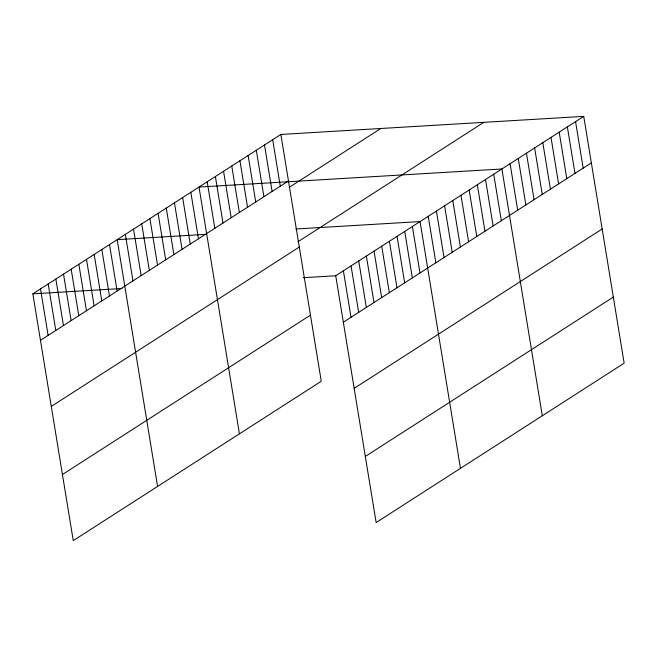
<?xml version="1.0" encoding="UTF-8"?>
<svg xmlns="http://www.w3.org/2000/svg" width="657" height="657" viewBox="0 0 657 657"><rect width="100%" height="100%" fill="white"/><g stroke="black" fill="none" stroke-linecap="round" stroke-linejoin="round"><path stroke-width="0.99" d="M280.859 134.455L321.273 381.241L73.264 540.621L32.85 293.835L280.859 134.455L583.736 116.379L624.15 363.165L376.141 522.545L335.727 275.759L583.736 116.379M40.463 340.318L288.472 180.946M289.146 187.401L380.805 128.493M297.958 241.768L483.79 122.35M51.287 406.42L299.296 247.04M62.44 474.518L310.449 315.138M343.34 322.242L591.349 162.87M354.164 388.344L602.173 228.965M365.317 456.443L613.326 297.071M206.347 234.327L117.176 239.649L157.581 486.426M295.872 228.981L420.053 221.573L460.467 468.351M32.85 293.835L122.021 288.513M303.394 277.689L335.727 275.759M575.557 121.644L583.17 168.126M567.369 126.9L574.982 173.391M559.189 132.164L566.794 178.647M551.001 137.42L558.614 183.903M542.813 142.676L550.426 189.167M534.634 147.94L542.247 194.423M526.446 153.196L534.059 199.687M518.266 158.46L525.879 204.943M510.078 163.716L517.691 210.199M542.304 415.758L501.899 168.98L199.014 187.056L239.427 433.834M493.711 174.236L501.324 220.719M485.523 179.492L493.136 225.983M477.343 184.757L484.956 231.239M469.155 190.013L476.768 236.504M460.976 195.277L468.589 241.76M452.788 200.533L460.401 247.016M444.608 205.789L452.221 252.28M436.42 211.053L444.033 257.536M428.241 216.309L435.846 262.8M412.391 226.501L419.995 272.983M404.72 231.42L412.333 277.911M397.058 236.348L404.671 282.839M389.387 241.275L397 287.758M381.725 246.203L389.338 292.685M374.055 251.13L381.668 297.613M366.392 256.058L374.005 302.54M358.73 260.985L366.343 307.468M351.06 265.904L358.673 312.395M343.397 270.832L351.01 317.323M272.671 139.719L280.284 186.202M264.492 144.975L272.105 191.466M256.304 150.239L263.917 196.722M248.124 155.495L255.729 201.978M239.936 160.751L247.549 207.242M231.749 166.016L239.362 212.498M223.569 171.272L231.182 217.763M215.381 176.536L222.994 223.019M207.201 181.792L214.814 228.275M190.834 192.312L198.447 238.795M182.646 197.568L190.259 244.059M174.458 202.832L182.071 249.315M166.278 208.088L173.891 254.579M158.091 213.353L165.704 259.835M149.911 218.609L157.524 265.091M141.723 223.865L149.336 270.356M133.543 229.129L141.156 275.612M125.356 234.385L132.969 280.876M109.505 244.576L117.118 291.059M101.843 249.496L109.456 295.987M94.173 254.423L101.786 300.914M86.51 259.351L94.123 305.834M78.84 264.278L86.453 310.761M71.178 269.206L78.791 315.688M63.515 274.133L71.128 320.616M55.845 279.053L63.458 325.543M48.183 283.98L55.796 330.471M40.512 288.908L48.125 335.399"/></g></svg>
